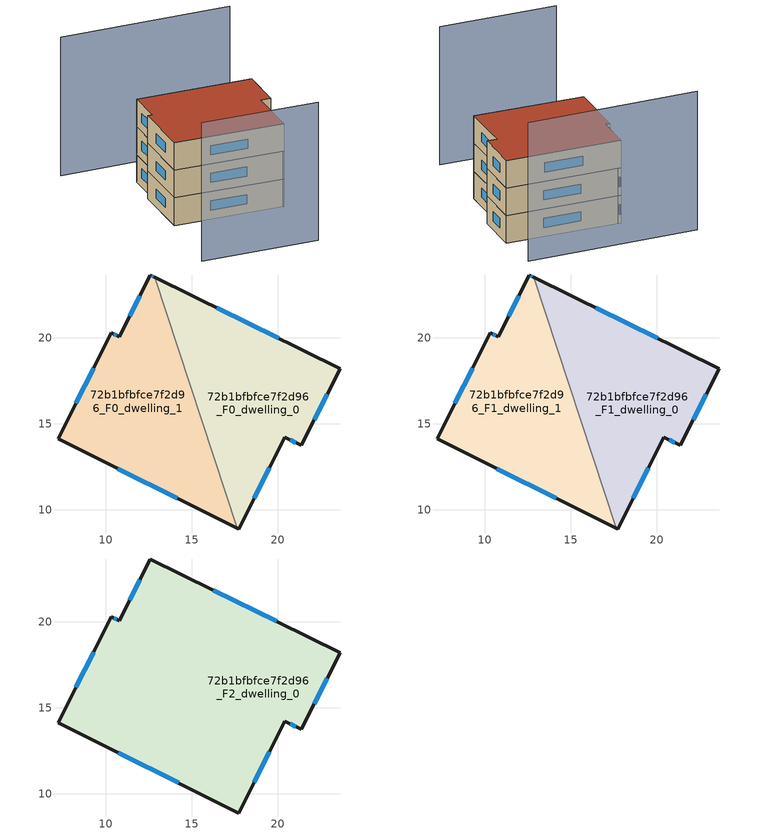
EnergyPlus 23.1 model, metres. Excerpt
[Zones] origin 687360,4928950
72b1bfbfce7f2d96_F0_dwelling_0
 floor ground (EU_floor_Construction): 23.63,18.21 21.37,13.74 20.41,14.23 17.73,8.89 17.64,8.94 12.87,23.5 z0
 wall outside (EU_wall_Construction): 17.64,8.94 17.73,8.89 20.41,14.23 21.37,13.74 23.63,18.21 12.87,23.5 z0:3
 wall to 72b1bfbfce7f2d96_F0_dwelling_1 (EU_wall_Construction): 12.87,23.5 17.64,8.94 z0:3
 window (EU_Window_Construction): 20.04,19.98 16.46,21.74 / 22.12,15.23 22.88,16.72 / 20.73,14.07 21.05,13.91 / 18.62,10.67 19.52,12.45 z1:2
72b1bfbfce7f2d96_F0_dwelling_1
 floor ground (EU_floor_Construction): 12.87,23.5 17.64,8.94 7.25,14.13 10.33,20.29 10.8,20.06 12.58,23.64 z0
 wall outside (EU_wall_Construction): 12.87,23.5 12.58,23.64 10.8,20.06 10.33,20.29 7.25,14.13 17.64,8.94 z0:3
 window (EU_Window_Construction): 11.99,22.45 11.4,21.26 / 12.77,23.55 12.68,23.6 / 10.71,12.4 14.18,10.67 / 9.31,18.24 8.28,16.19 / 10.65,20.14 10.49,20.22 z1:2
72b1bfbfce7f2d96_F1_dwelling_0
 floor to 72b1bfbfce7f2d96_F0_dwelling_0 (EU_floor_Construction): 23.63,18.21 21.37,13.74 20.41,14.23 17.73,8.89 17.64,8.94 12.87,23.5 z3
 wall outside (EU_wall_Construction): 17.64,8.94 17.73,8.89 20.41,14.23 21.37,13.74 23.63,18.21 12.87,23.5 z3:6
 wall to 72b1bfbfce7f2d96_F1_dwelling_1 (EU_wall_Construction): 12.87,23.5 17.64,8.94 z3:6
 window (EU_Window_Construction): 20.04,19.98 16.46,21.74 / 22.12,15.23 22.88,16.72 / 20.73,14.07 21.05,13.91 / 18.62,10.67 19.52,12.45 z4:5
72b1bfbfce7f2d96_F1_dwelling_1
 floor to 72b1bfbfce7f2d96_F0_dwelling_1 (EU_floor_Construction): 12.87,23.5 17.64,8.94 7.25,14.13 10.33,20.29 10.8,20.06 12.58,23.64 z3
 wall outside (EU_wall_Construction): 12.87,23.5 12.58,23.64 10.8,20.06 10.33,20.29 7.25,14.13 17.64,8.94 z3:6
 window (EU_Window_Construction): 11.99,22.45 11.4,21.26 / 12.77,23.55 12.68,23.6 / 10.71,12.4 14.18,10.67 / 9.31,18.24 8.28,16.19 / 10.65,20.14 10.49,20.22 z4:5
72b1bfbfce7f2d96_F2_dwelling_0
 floor to 72b1bfbfce7f2d96_F1_dwelling_0 (EU_floor_Construction): 23.63,18.21 21.37,13.74 20.41,14.23 17.73,8.89 17.64,8.94 12.87,23.5 z6
 floor to 72b1bfbfce7f2d96_F1_dwelling_1 (EU_floor_Construction): 12.87,23.5 17.64,8.94 7.25,14.13 10.33,20.29 10.8,20.06 12.58,23.64 z6
 wall outside (EU_wall_Construction): 10.33,20.29 7.25,14.13 17.73,8.89 20.41,14.23 21.37,13.74 23.63,18.21 12.58,23.64 10.8,20.06 10.33,20.29 z6:9
 window (EU_Window_Construction): 9.31,18.24 8.28,16.19 / 10.65,20.14 10.49,20.22 / 11.99,22.45 11.4,21.26 / 19.95,20.02 16.26,21.83 / 22.12,15.23 22.88,16.72 / 20.73,14.07 21.05,13.91 / 18.62,10.67 19.52,12.45 / 10.74,12.39 14.24,10.64 z7:8
 roof outside (EU_roof_Construction): 21.37,13.74 23.63,18.21 12.58,23.64 10.8,20.06 10.33,20.29 7.25,14.13 17.73,8.89 20.41,14.23 z9
shading: 2.7,6.65 13.91,1.15 / 25.36,22.53 8.88,30.33 z0:15
[Building]
EU S2 Campaign: North Axis=0; Terrain=City; Solar Distribution=FullExterior
[Site:Location]
Bologna: Latitude=44.5; Longitude=11.25; Time Zone=1; Elevation=37
[SizingPeriod:WeatherFileDays]
AnnualSizingPeriod: Begin Month=1; Begin Day of Month=1; End Month=12; End Day of Month=31; Day of Week for Start Day=Monday; Use Weather File Daylight Saving Period=No; Use Weather File Rain and Snow Indicators=No
[MATERIAL]
EU_InternalMass_Material: Roughness=MediumRough; Thickness=0.1; Conductivity=1; Density=1800; Specific Heat=900; Thermal Absorptance=0.9; Solar Absorptance=0.7; Visible Absorptance=0.7
[MATERIAL:NOMASS] Roughness=MediumRough; Thermal Absorptance=0.9; Solar Absorptance=0.7; Visible Absorptance=0.7
Name | Thermal Resistance
EU_wall_NoMass | 0.937881
EU_roof_NoMass | 0.548572
EU_floor_NoMass | 0.71348
[WINDOWMATERIAL:SIMPLEGLAZINGSYSTEM]
EU_Window_SimpleGlazing: UFactor=4.25633; Solar Heat Gain Coefficient=0.85; Visible Transmittance=0.85
[CONSTRUCTION]
EU_wall_Construction: EU_wall_NoMass
EU_roof_Construction: EU_roof_NoMass
EU_floor_Construction: EU_floor_NoMass
EU_InternalMass_Construction: EU_InternalMass_Material
EU_Window_Construction: EU_Window_SimpleGlazing
[ZONE] Type=1; Multiplier=1; Ceiling Height=autocalculate; Floor Area=autocalculate; Part of Total Floor Area=Yes
Name | Volume
72b1bfbfce7f2d96_F0_dwelling_0; 72b1bfbfce7f2d96_F1_dwelling_0 | 197.195
72b1bfbfce7f2d96_F2_dwelling_0 | 394.379
72b1bfbfce7f2d96_F0_dwelling_1 | 197.191
72b1bfbfce7f2d96_F1_dwelling_1 | 197.192
[INTERNALMASS] Construction=EU_InternalMass_Construction
Name | Zone or ZoneList | Surface Area
72b1bfbfce7f2d96_F0_dwelling_0_EU_InternalMass | 72b1bfbfce7f2d96_F0_dwelling_0 | 65.7316
72b1bfbfce7f2d96_F0_dwelling_1_EU_InternalMass | 72b1bfbfce7f2d96_F0_dwelling_1 | 65.7304
72b1bfbfce7f2d96_F1_dwelling_0_EU_InternalMass | 72b1bfbfce7f2d96_F1_dwelling_0 | 65.7316
72b1bfbfce7f2d96_F1_dwelling_1_EU_InternalMass | 72b1bfbfce7f2d96_F1_dwelling_1 | 65.7304
72b1bfbfce7f2d96_F2_dwelling_0_EU_InternalMass | 72b1bfbfce7f2d96_F2_dwelling_0 | 131.459
[OTHEREQUIPMENT] Fuel Type=Electricity; Design Level Calculation Method=Watts/Area; Power per Zone Floor Area=1; Fraction Latent=0; Fraction Radiant=0; Fraction Lost=0; Carbon Dioxide Generation Rate=0; EndUse Subcategory=EU_Step8_InternalGains
Name | Zone or ZoneList or Space or SpaceList | Schedule
EU_Step8_InternalGain_72b1bfbfce7f2d96_F0_dwelling_0_f000 | 72b1bfbfce7f2d96_F0_dwelling_0 | EU_Step8_GainSchedule_72b1bfbfce7f2d96_F0_dwelling_0_f000
EU_Step8_InternalGain_72b1bfbfce7f2d96_F0_dwelling_1_f000 | 72b1bfbfce7f2d96_F0_dwelling_1 | EU_Step8_GainSchedule_72b1bfbfce7f2d96_F0_dwelling_1_f000
EU_Step8_InternalGain_72b1bfbfce7f2d96_F1_dwelling_0_f000 | 72b1bfbfce7f2d96_F1_dwelling_0 | EU_Step8_GainSchedule_72b1bfbfce7f2d96_F1_dwelling_0_f000
EU_Step8_InternalGain_72b1bfbfce7f2d96_F1_dwelling_1_f000 | 72b1bfbfce7f2d96_F1_dwelling_1 | EU_Step8_GainSchedule_72b1bfbfce7f2d96_F1_dwelling_1_f000
EU_Step8_InternalGain_72b1bfbfce7f2d96_F2_dwelling_0_f000 | 72b1bfbfce7f2d96_F2_dwelling_0 | EU_Step8_GainSchedule_72b1bfbfce7f2d96_F2_dwelling_0_f000
[ZONEVENTILATION:DESIGNFLOWRATE] Schedule=EU_AlwaysOn; Design Flow Rate Calculation Method=AirChanges/Hour; Air Changes per Hour=0.687892; Ventilation Type=Natural; Fan Pressure Rise=0; Fan Total Efficiency=1; Constant Term Coefficient=1; Temperature Term Coefficient=0; Velocity Term Coefficient=0; Velocity Squared Term Coefficient=0; Minimum Indoor Temperature=-100; Maximum Indoor Temperature=100; Delta Temperature=-100; Minimum Outdoor Temperature=-100; Maximum Outdoor Temperature=100; Maximum Wind Speed=40
Name | Zone or ZoneList or Space or SpaceList
EU_ConstantAir_72b1bfbfce7f2d96_F0_dwelling_0 | 72b1bfbfce7f2d96_F0_dwelling_0
EU_ConstantAir_72b1bfbfce7f2d96_F0_dwelling_1 | 72b1bfbfce7f2d96_F0_dwelling_1
EU_ConstantAir_72b1bfbfce7f2d96_F1_dwelling_0 | 72b1bfbfce7f2d96_F1_dwelling_0
EU_ConstantAir_72b1bfbfce7f2d96_F1_dwelling_1 | 72b1bfbfce7f2d96_F1_dwelling_1
EU_ConstantAir_72b1bfbfce7f2d96_F2_dwelling_0 | 72b1bfbfce7f2d96_F2_dwelling_0
[HVACTEMPLATE:THERMOSTAT] Constant Heating Setpoint=20; Constant Cooling Setpoint=50
EU_HeatOnly_72b1bfbfce7f2d96_F0_dwelling_0; EU_HeatOnly_72b1bfbfce7f2d96_F0_dwelling_1; EU_HeatOnly_72b1bfbfce7f2d96_F1_dwelling_0; EU_HeatOnly_72b1bfbfce7f2d96_F1_dwelling_1; EU_HeatOnly_72b1bfbfce7f2d96_F2_dwelling_0
[HVACTEMPLATE:ZONE:IDEALLOADSAIRSYSTEM] System Availability Schedule=EU_AlwaysOn; Maximum Heating Supply Air Temperature=50; Minimum Cooling Supply Air Temperature=13; Maximum Heating Supply Air Humidity Ratio=0.0156; Minimum Cooling Supply Air Humidity Ratio=0.0077; Heating Limit=NoLimit; Cooling Limit=NoLimit; Heating Availability Schedule=EU_AlwaysOn; Cooling Availability Schedule=EU_CoolingOff; Dehumidification Control Type=ConstantSensibleHeatRatio; Cooling Sensible Heat Ratio=0.7; Dehumidification Setpoint=60; Humidification Control Type=None; Humidification Setpoint=30; Outdoor Air Method=None; Outdoor Air Flow Rate per Person=0.00944; Outdoor Air Flow Rate per Zone Floor Area=0; Outdoor Air Flow Rate per Zone=0; Demand Controlled Ventilation Type=None; Outdoor Air Economizer Type=NoEconomizer; Heat Recovery Type=None; Sensible Heat Recovery Effectiveness=0.7; Latent Heat Recovery Effectiveness=0.65
Name | Template Thermostat
72b1bfbfce7f2d96_F0_dwelling_0 | EU_HeatOnly_72b1bfbfce7f2d96_F0_dwelling_0
72b1bfbfce7f2d96_F0_dwelling_1 | EU_HeatOnly_72b1bfbfce7f2d96_F0_dwelling_1
72b1bfbfce7f2d96_F1_dwelling_0 | EU_HeatOnly_72b1bfbfce7f2d96_F1_dwelling_0
72b1bfbfce7f2d96_F1_dwelling_1 | EU_HeatOnly_72b1bfbfce7f2d96_F1_dwelling_1
72b1bfbfce7f2d96_F2_dwelling_0 | EU_HeatOnly_72b1bfbfce7f2d96_F2_dwelling_0
[SIZING:ZONE] Zone Cooling Design Supply Air Temperature Input Method=SupplyAirTemperature; Zone Cooling Design Supply Air Temperature=13; Zone Heating Design Supply Air Temperature Input Method=SupplyAirTemperature; Zone Heating Design Supply Air Temperature=50; Zone Cooling Design Supply Air Humidity Ratio=0.008; Zone Heating Design Supply Air Humidity Ratio=0.008; Cooling Design Air Flow Method=DesignDay; Cooling Design Air Flow Rate=0; Cooling Minimum Air Flow per Zone Floor Area=0.000762; Cooling Minimum Air Flow=0; Cooling Minimum Air Flow Fraction=0.2; Heating Design Air Flow Method=DesignDay; Heating Design Air Flow Rate=0; Heating Maximum Air Flow per Zone Floor Area=0.002032; Heating Maximum Air Flow=0.141576; Heating Maximum Air Flow Fraction=0.3; Account for Dedicated Outdoor Air System=No; Dedicated Outdoor Air System Control Strategy=NeutralSupplyAir; Dedicated Outdoor Air Low Setpoint Temperature for Design=autosize; Dedicated Outdoor Air High Setpoint Temperature for Design=autosize; Zone Load Sizing Method=Sensible Load Only No Latent Load; Zone Latent Cooling Design Supply Air Humidity Ratio Input Method=HumidityRatioDifference; Zone Cooling Design Supply Air Humidity Ratio Difference=0.005; Zone Latent Heating Design Supply Air Humidity Ratio Input Method=HumidityRatioDifference; Zone Humidification Design Supply Air Humidity Ratio Difference=0.005
72b1bfbfce7f2d96_F0_dwelling_0; 72b1bfbfce7f2d96_F0_dwelling_1; 72b1bfbfce7f2d96_F1_dwelling_0; 72b1bfbfce7f2d96_F1_dwelling_1; 72b1bfbfce7f2d96_F2_dwelling_0
[SCHEDULE:CONSTANT]
Name | Hourly Value
EU_AlwaysOn | 1
EU_CoolingOff | 0
[SCHEDULE:FILE] Column Number=1; Rows to Skip at Top=0; Number of Hours of Data=8760; Column Separator=Comma; Interpolate to Timestep=No; Minutes per Item=60; Adjust Schedule for Daylight Savings=Yes
Name | File
EU_Step8_GainSchedule_72b1bfbfce7f2d96_F0_dwelling_0_f000 | ../../schedules/72b1bfbfce7f2d96/72b1bfbfce7f2d96_F0_dwelling_0_f000_gain.csv
EU_Step8_GainSchedule_72b1bfbfce7f2d96_F0_dwelling_1_f000 | ../../schedules/72b1bfbfce7f2d96/72b1bfbfce7f2d96_F0_dwelling_1_f000_gain.csv
EU_Step8_GainSchedule_72b1bfbfce7f2d96_F1_dwelling_0_f000 | ../../schedules/72b1bfbfce7f2d96/72b1bfbfce7f2d96_F1_dwelling_0_f000_gain.csv
EU_Step8_GainSchedule_72b1bfbfce7f2d96_F1_dwelling_1_f000 | ../../schedules/72b1bfbfce7f2d96/72b1bfbfce7f2d96_F1_dwelling_1_f000_gain.csv
EU_Step8_GainSchedule_72b1bfbfce7f2d96_F2_dwelling_0_f000 | ../../schedules/72b1bfbfce7f2d96/72b1bfbfce7f2d96_F2_dwelling_0_f000_gain.csv
